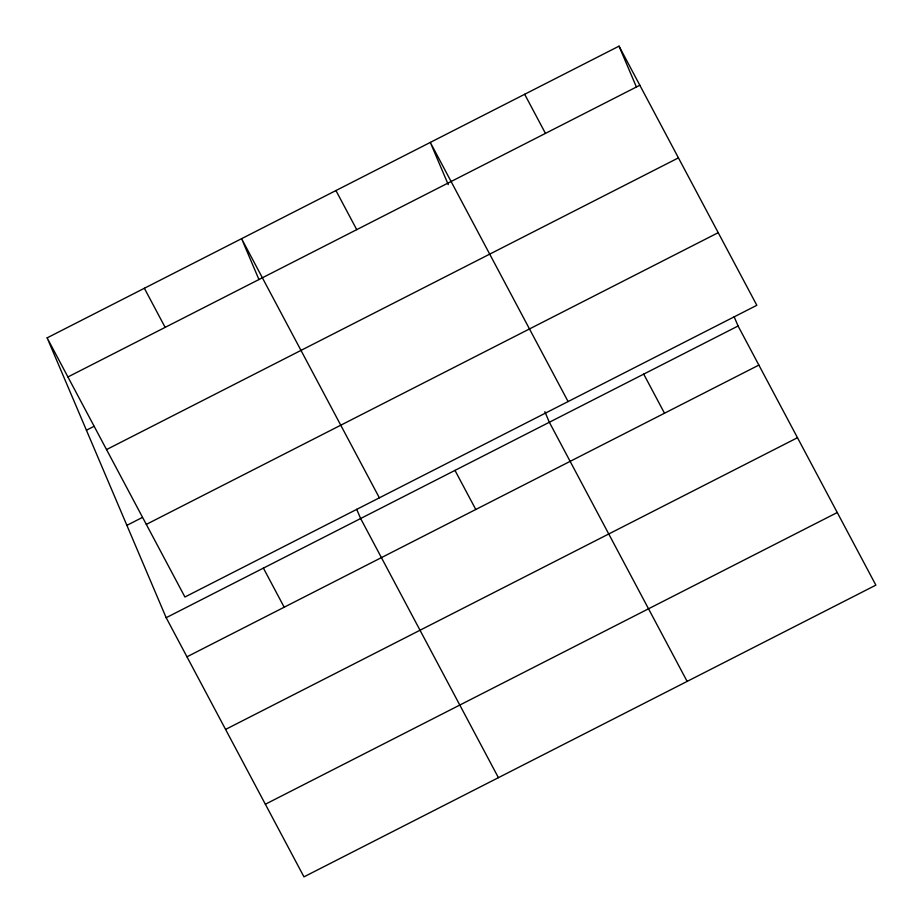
<?xml version="1.0" encoding="UTF-8"?>
<svg xmlns="http://www.w3.org/2000/svg" width="923" height="923" viewBox="0 0 923 923"><rect width="100%" height="100%" fill="white"/><g stroke="black" fill="none" stroke-linecap="round" stroke-linejoin="round"><path stroke-width="1.38" d="M47.131 337.864L619.033 46.15L756.825 305.294L184.923 597.008L47.131 337.864L166.175 617.706L303.967 876.85L875.869 585.136L738.077 325.992L734.143 316.762M67.921 376.965L639.824 85.251M86.416 430.21L94.088 426.299M106.537 449.582L678.44 157.868M126.889 525.36L142.246 517.526M146.319 524.391L718.209 232.677M166.175 617.706L738.077 325.992M186.965 656.807L758.868 365.093M225.581 729.424L797.484 437.71M265.363 804.233L837.253 512.53M524.668 94.284L545.458 133.385M643.712 374.127L664.502 413.227M568.095 401.563L430.303 142.419L448.266 184.635M687.139 681.405L549.347 422.261L544.858 411.704M335.937 190.542L356.74 229.654M454.981 470.395L475.783 509.496M379.365 497.82L241.584 238.676L258.971 279.577M498.408 777.674L360.628 518.518L356.693 509.288M144.357 288.264L165.148 327.377M263.401 568.118L284.192 607.219M619.033 46.15L636.432 87.05"/></g></svg>
